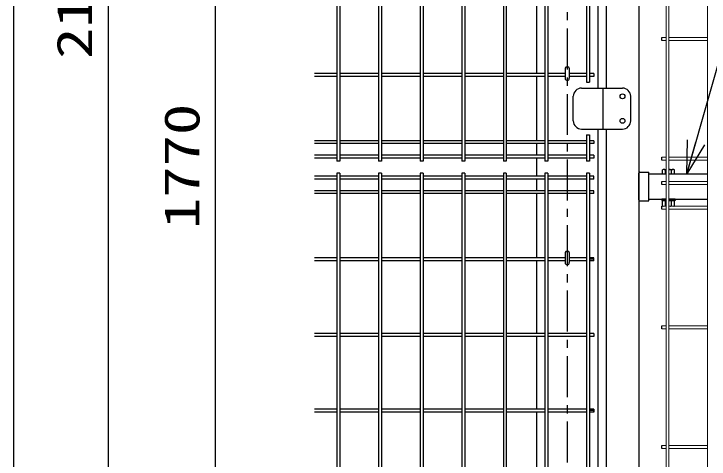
# Model space of a CAD drawing. Units: millimetres, scale not verified. Extents: x -6299 to 6301, y -4454 to 4456.
# Drawn here: x -5179 to -4330, y -520 to 24 of the extents above; entities that cross this region are included whole.
import ezdxf
from ezdxf.enums import TextEntityAlignment as Align

# ---------------------------------------------------------------- set-up
doc = ezdxf.new("R2010")
doc.units = ezdxf.units.MM
doc.header["$LTSCALE"] = 20
doc.linetypes.add('USER1', pattern=[4, 2.5, -0.5, 0.5, -0.5])
for name, color, linetype, lineweight in [('0-2_0', 4, 'Continuous', 25), ('0-5_LAYER04', 7, 'Continuous', 25), ('0-6_実線', 7, 'Continuous', 25), ('0-A_LAYER12', 3, 'Continuous', 25), ('0-E_LAYER05', 4, 'Continuous', 25)]:
    doc.layers.add(name, color=color, linetype=linetype, lineweight=lineweight)
doc.styles.add('ＭＳ ゴシック', font='')
doc.styles.get('ＭＳ ゴシック').set_extended_font_data('MS Gothic')

# ---------------------------------------------------------------- blocks, each defined once
blk = doc.blocks.new('_Open30')
at = {"layer": '0-2_0', "color": 2}
blk.add_line((0, 0), (-20, 0), dxfattribs=at)
blk.add_lwpolyline([(-20, 5.36), (0, 0), (-20, -5.36)], dxfattribs=at)

msp = doc.modelspace()

# ---------------------------------------------------------------- linework, layer by layer
at = {"layer": '0-2_0', "color": 7, "linetype": 'USER1'}
msp.add_line((-4503.15, 1126.25), (-4503.15, -1378.06), dxfattribs=at)
at = {"layer": '0-2_0', "color": 2}
for p, q in [((-5178.63, -1040.56), (-5178.63, 1094.44)), ((-5063.58, 1094.44), (-5063.58, -1010.56)), ((-4932.39, -1010.56), (-4932.39, 684.44))]:
    msp.add_line(p, q, dxfattribs=at)
at = {"layer": '0-2_0', "lineweight": 15}
for p, q in [((-4382.47, 720.14), (-4382.47, -1046.26)), ((-4378.87, 720.14), (-4378.87, -1046.26)), ((-4331.7, 720.14), (-4331.7, -1046.26)), ((-4382.47, -4.66), (-4387.67, -4.66)), ((-4382.47, -8.26), (-4387.67, -8.26)), ((-4331.7, -4.66), (-4378.87, -4.66)), ((-4331.7, -8.26), (-4378.87, -8.26)), ((-4382.47, -150.76), (-4387.67, -150.76)), ((-4331.7, -150.76), (-4378.87, -150.76)), ((-4382.47, -154.36), (-4387.67, -154.36)), ((-4331.7, -154.36), (-4378.87, -154.36)), ((-4382.47, -180.76), (-4387.67, -180.76)), ((-4382.47, -184.36), (-4387.67, -184.36)), ((-4331.7, -180.76), (-4378.87, -180.76)), ((-4331.7, -184.36), (-4378.87, -184.36)), ((-4382.47, -210.76), (-4387.67, -210.76)), ((-4331.7, -210.76), (-4378.87, -210.76)), ((-4382.47, -214.36), (-4387.67, -214.36)), ((-4331.7, -214.36), (-4378.87, -214.36)), ((-4382.47, -356.86), (-4387.67, -356.86)), ((-4382.47, -360.46), (-4387.67, -360.46)), ((-4331.7, -356.86), (-4378.87, -356.86)), ((-4331.7, -360.46), (-4378.87, -360.46)), ((-4382.47, -502.96), (-4387.67, -502.96)), ((-4382.47, -506.56), (-4387.67, -506.56)), ((-4331.7, -502.96), (-4378.87, -502.96)), ((-4331.7, -506.56), (-4378.87, -506.56))]:
    msp.add_line(p, q, dxfattribs=at)
at = {"layer": '0-2_0', "color": 7}
for p, q in [((-4465.65, 173.7), (-4465.65, -66.55)), ((-4540.65, 40.01), (-4540.65, -48.76)), ((-4505.75, -42.28), (-4505.75, -54.56)), ((-4500.55, -42.28), (-4500.55, -54.56)), ((-4540.65, -52.36), (-4540.65, -130.74)), ((-4465.65, -116.55), (-4465.65, -1378.06)), ((-4540.65, -134.34), (-4540.65, -148.36)), ((-4540.65, -151.96), (-4540.65, -174.16)), ((-4414.45, -169.11), (-4403.65, -169.11)), ((-4386.72, -171.06), (-4386.72, -166.38)), ((-4384.9, -165.84), (-4382.47, -165.84)), ((-4383.08, -171.06), (-4383.08, -166.38)), ((-4378.87, -165.84), (-4373.99, -165.84)), ((-4375.81, -171.06), (-4375.81, -166.38)), ((-4372.17, -171.06), (-4372.17, -166.38)), ((-4540.65, -177.76), (-4540.65, -191.79)), ((-4415.65, -202.81), (-4415.65, -170.31)), ((-4403.65, -171.06), (-4382.47, -171.06)), ((-4386.72, -171.06), (-4382.47, -171.06)), ((-4378.87, -171.06), (-4331.7, -171.06)), ((-4378.87, -171.06), (-4372.17, -171.06)), ((-4540.65, -195.39), (-4540.65, -273.76)), ((-4403.65, -202.06), (-4382.47, -202.06)), ((-4386.72, -203.66), (-4382.47, -203.66)), ((-4386.72, -210.45), (-4386.72, -203.66)), ((-4383.08, -210.45), (-4383.08, -203.66)), ((-4378.87, -202.06), (-4331.7, -202.06)), ((-4378.87, -203.66), (-4372.17, -203.66)), ((-4375.81, -210.45), (-4375.81, -203.66)), ((-4372.17, -210.45), (-4372.17, -203.66)), ((-4505.75, -267.28), (-4505.75, -279.56)), ((-4500.55, -267.28), (-4500.55, -279.56)), ((-4540.65, -277.36), (-4540.65, -366.14)), ((-4540.65, -369.74), (-4540.65, -458.51)), ((-4540.65, -462.11), (-4540.65, -577.51))]:
    msp.add_line(p, q, dxfattribs=at)
at = {"layer": '0-2_0'}
for p, q in [((-4387.67, -8.26), (-4387.67, -4.66)), ((-4387.67, -154.36), (-4387.67, -150.76)), ((-4387.67, -184.36), (-4387.67, -180.76)), ((-4387.67, -214.36), (-4387.67, -210.76)), ((-4387.67, -360.46), (-4387.67, -356.86)), ((-4387.67, -506.56), (-4387.67, -502.96))]:
    msp.add_line(p, q, dxfattribs=at)
at = {"layer": '0-2_0', "color": 7}
msp.add_lwpolyline([(-4414.45, -204.01), (-4403.65, -204.01), (-4403.65, -169.11)], dxfattribs=at)
for centre, radius, start, end in [((-4503.15, -54.56), 2.6, 180, 0), ((-4414.45, -170.31), 1.2, 90, 180), ((-4384.9, -169.19), 3.35, 57.13278, 122.86722), ((-4379.45, -178.44), 12.6, 103.86682, 106.77865), ((-4379.45, -178.44), 12.6, 73.22135, 87.3586), ((-4373.99, -169.19), 3.35, 57.13278, 122.86722), ((-4414.45, -202.81), 1.2, 180, 270), ((-4384.9, -207.64), 3.35, 237.13278, 248.98269), ((-4384.9, -207.64), 3.35, 291.01731, 302.86722), ((-4379.45, -198.39), 12.6, 253.22135, 256.13318), ((-4379.45, -198.39), 12.6, 280.79417, 286.77865), ((-4373.99, -207.64), 3.35, 237.13278, 248.98269), ((-4373.99, -207.64), 3.35, 291.01731, 302.86722), ((-4503.15, -279.56), 2.6, 180, 0)]:
    msp.add_arc(centre, radius, start, end, dxfattribs=at)
for centre in [(-4503.15, -42.28), (-4503.15, -267.28)]:
    msp.add_ellipse(centre, major_axis=(-2.6, 0), ratio=0.601815, start_param=3.141593, end_param=6.283185, dxfattribs=at)
at = {"layer": '0-5_LAYER04'}
for p, q in [((-4415.65, 1141.89), (-4415.65, -1048.07)), ((-4455.65, 173.7), (-4455.65, -66.55)), ((-4485.65, -66.55), (-4435.65, -66.55)), ((-4459.15, -116.55), (-4459.15, -66.55)), ((-4495.65, -106.55), (-4495.65, -76.55)), ((-4425.65, -106.55), (-4425.65, -76.55)), ((-4485.65, -116.55), (-4435.65, -116.55)), ((-4455.65, -116.55), (-4455.65, -1048.07))]:
    msp.add_line(p, q, dxfattribs=at)
for centre in [(-4435.65, -76.55), (-4435.65, -106.55)]:
    msp.add_circle(centre, 3, dxfattribs=at)
for centre, start, end in [((-4485.65, -76.55), 90, 180.00001), ((-4435.65, -76.55), 0, 90), ((-4485.65, -106.55), 180.00001, 270), ((-4435.65, -106.55), 270, 0.00001)]:
    msp.add_arc(centre, 10, start, end, dxfattribs=at)
at = {"layer": '0-6_実線'}
for p, q in [((-4387.45, -202.06), (-4387.45, -203.66)), ((-4382.47, -202.06), (-4387.45, -202.06)), ((-4382.47, -203.66), (-4387.45, -203.66)), ((-4371.45, -202.06), (-4378.87, -202.06)), ((-4371.45, -203.66), (-4378.87, -203.66)), ((-4371.45, -202.06), (-4371.45, -203.66))]:
    msp.add_line(p, q, dxfattribs=at)
at = {"layer": '0-A_LAYER12', "color": 7}
msp.add_lwpolyline([(-3748.77, 19.15), (-4303.11, 19.15), (-4356.69, -169.15)], dxfattribs=at)
at = {"layer": '0-E_LAYER05'}
for p, q in [((-4784.18, 721.94), (-4784.18, -155.56)), ((-4780.58, 721.94), (-4780.58, -155.56)), ((-4733.41, 721.94), (-4733.41, -155.56)), ((-4729.81, 721.94), (-4729.81, -155.56)), ((-4682.64, 721.94), (-4682.64, -155.56)), ((-4679.04, 721.94), (-4679.04, -155.56)), ((-4631.87, 721.94), (-4631.87, -155.56)), ((-4628.27, 721.94), (-4628.27, -155.56)), ((-4581.1, 721.94), (-4581.1, -155.56)), ((-4577.5, 721.94), (-4577.5, -155.56)), ((-4530.33, 721.94), (-4530.33, -155.56)), ((-4526.73, 721.94), (-4526.73, -155.56)), ((-4479.56, 142.99), (-4479.56, -59.36)), ((-4475.96, 142.99), (-4475.96, -59.36)), ((-4784.18, -48.76), (-4811.84, -48.76)), ((-4733.41, -48.76), (-4780.58, -48.76)), ((-4682.64, -48.76), (-4729.81, -48.76)), ((-4631.87, -48.76), (-4679.04, -48.76)), ((-4581.1, -48.76), (-4628.27, -48.76)), ((-4530.33, -48.76), (-4577.5, -48.76)), ((-4505.75, -48.76), (-4526.73, -48.76)), ((-4479.56, -48.76), (-4500.55, -48.76)), ((-4470.76, -48.76), (-4475.96, -48.76)), ((-4470.76, -48.76), (-4470.76, -52.36)), ((-4784.18, -52.36), (-4811.84, -52.36)), ((-4733.41, -52.36), (-4780.58, -52.36)), ((-4682.64, -52.36), (-4729.81, -52.36)), ((-4631.87, -52.36), (-4679.04, -52.36)), ((-4581.1, -52.36), (-4628.27, -52.36)), ((-4530.33, -52.36), (-4577.5, -52.36)), ((-4505.75, -52.36), (-4526.73, -52.36)), ((-4479.56, -52.36), (-4500.55, -52.36)), ((-4479.56, -59.36), (-4475.96, -59.36)), ((-4479.56, -59.36), (-4475.96, -59.36)), ((-4470.76, -52.36), (-4475.96, -52.36)), ((-4479.56, -123.74), (-4479.56, -155.56)), ((-4479.56, -123.74), (-4475.96, -123.74)), ((-4475.96, -123.74), (-4475.96, -155.56)), ((-4784.18, -130.74), (-4811.84, -130.74)), ((-4784.18, -134.34), (-4811.84, -134.34)), ((-4733.41, -130.74), (-4780.58, -130.74)), ((-4733.41, -134.34), (-4780.58, -134.34)), ((-4682.64, -130.74), (-4729.81, -130.74)), ((-4682.64, -134.34), (-4729.81, -134.34)), ((-4631.87, -130.74), (-4679.04, -130.74)), ((-4631.87, -134.34), (-4679.04, -134.34)), ((-4581.1, -130.74), (-4628.27, -130.74)), ((-4581.1, -134.34), (-4628.27, -134.34)), ((-4530.33, -130.74), (-4577.5, -130.74)), ((-4530.33, -134.34), (-4577.5, -134.34)), ((-4479.56, -130.74), (-4526.73, -130.74)), ((-4479.56, -134.34), (-4526.73, -134.34)), ((-4470.76, -130.74), (-4475.96, -130.74)), ((-4470.76, -134.34), (-4475.96, -134.34)), ((-4470.76, -130.74), (-4470.76, -134.34)), ((-4784.18, -148.36), (-4811.84, -148.36)), ((-4784.18, -151.96), (-4811.84, -151.96)), ((-4733.41, -148.36), (-4780.58, -148.36)), ((-4733.41, -151.96), (-4780.58, -151.96)), ((-4682.64, -148.36), (-4729.81, -148.36)), ((-4682.64, -151.96), (-4729.81, -151.96)), ((-4631.87, -148.36), (-4679.04, -148.36)), ((-4631.87, -151.96), (-4679.04, -151.96)), ((-4581.1, -148.36), (-4628.27, -148.36)), ((-4581.1, -151.96), (-4628.27, -151.96)), ((-4530.33, -148.36), (-4577.5, -148.36)), ((-4530.33, -151.96), (-4577.5, -151.96)), ((-4479.56, -148.36), (-4526.73, -148.36)), ((-4479.56, -151.96), (-4526.73, -151.96)), ((-4470.76, -148.36), (-4475.96, -148.36)), ((-4470.76, -151.96), (-4475.96, -151.96)), ((-4470.76, -148.36), (-4470.76, -151.96)), ((-4780.58, -155.56), (-4784.18, -155.56)), ((-4729.81, -155.56), (-4733.41, -155.56)), ((-4679.04, -155.56), (-4682.64, -155.56)), ((-4628.27, -155.56), (-4631.87, -155.56)), ((-4577.5, -155.56), (-4581.1, -155.56)), ((-4526.73, -155.56), (-4530.33, -155.56)), ((-4475.96, -155.56), (-4479.56, -155.56)), ((-4784.18, -174.16), (-4811.84, -174.16)), ((-4784.18, -177.76), (-4811.84, -177.76)), ((-4784.18, -170.56), (-4784.18, -1048.06)), ((-4780.58, -170.56), (-4784.18, -170.56)), ((-4780.58, -170.56), (-4780.58, -1048.06)), ((-4733.41, -174.16), (-4780.58, -174.16)), ((-4733.41, -177.76), (-4780.58, -177.76)), ((-4733.41, -170.56), (-4733.41, -1048.06)), ((-4729.81, -170.56), (-4733.41, -170.56)), ((-4729.81, -170.56), (-4729.81, -1048.06)), ((-4682.64, -174.16), (-4729.81, -174.16)), ((-4682.64, -177.76), (-4729.81, -177.76)), ((-4682.64, -170.56), (-4682.64, -1048.06)), ((-4679.04, -170.56), (-4682.64, -170.56)), ((-4679.04, -170.56), (-4679.04, -1048.06)), ((-4631.87, -174.16), (-4679.04, -174.16)), ((-4631.87, -177.76), (-4679.04, -177.76)), ((-4631.87, -170.56), (-4631.87, -1048.06)), ((-4628.27, -170.56), (-4631.87, -170.56)), ((-4628.27, -170.56), (-4628.27, -1048.06)), ((-4581.1, -174.16), (-4628.27, -174.16)), ((-4581.1, -177.76), (-4628.27, -177.76)), ((-4581.1, -170.56), (-4581.1, -1048.06)), ((-4577.5, -170.56), (-4581.1, -170.56)), ((-4577.5, -170.56), (-4577.5, -1048.06)), ((-4530.33, -174.16), (-4577.5, -174.16)), ((-4530.33, -177.76), (-4577.5, -177.76)), ((-4530.33, -170.56), (-4530.33, -1048.06)), ((-4526.73, -170.56), (-4530.33, -170.56)), ((-4526.73, -170.56), (-4526.73, -1048.06)), ((-4479.56, -174.16), (-4526.73, -174.16)), ((-4479.56, -177.76), (-4526.73, -177.76)), ((-4479.56, -170.56), (-4479.56, -1048.06)), ((-4475.96, -170.56), (-4479.56, -170.56)), ((-4475.96, -170.56), (-4475.96, -1048.06)), ((-4470.76, -174.16), (-4475.96, -174.16)), ((-4470.76, -177.76), (-4475.96, -177.76)), ((-4470.76, -177.76), (-4470.76, -174.16)), ((-4784.18, -191.79), (-4811.84, -191.79)), ((-4733.41, -191.79), (-4780.58, -191.79)), ((-4682.64, -191.79), (-4729.81, -191.79)), ((-4631.87, -191.79), (-4679.04, -191.79)), ((-4581.1, -191.79), (-4628.27, -191.79)), ((-4530.33, -191.79), (-4577.5, -191.79)), ((-4479.56, -191.79), (-4526.73, -191.79)), ((-4784.18, -195.39), (-4811.84, -195.39)), ((-4733.41, -195.39), (-4780.58, -195.39)), ((-4682.64, -195.39), (-4729.81, -195.39)), ((-4631.87, -195.39), (-4679.04, -195.39)), ((-4581.1, -195.39), (-4628.27, -195.39)), ((-4530.33, -195.39), (-4577.5, -195.39)), ((-4479.56, -195.39), (-4526.73, -195.39)), ((-4470.76, -195.39), (-4475.96, -195.39)), ((-4784.18, -273.76), (-4811.84, -273.76)), ((-4784.18, -277.36), (-4811.84, -277.36)), ((-4733.41, -273.76), (-4780.58, -273.76)), ((-4733.41, -277.36), (-4780.58, -277.36)), ((-4682.64, -273.76), (-4729.81, -273.76)), ((-4682.64, -277.36), (-4729.81, -277.36)), ((-4631.87, -273.76), (-4679.04, -273.76)), ((-4631.87, -277.36), (-4679.04, -277.36)), ((-4581.1, -273.76), (-4628.27, -273.76)), ((-4581.1, -277.36), (-4628.27, -277.36)), ((-4530.33, -273.76), (-4577.5, -273.76)), ((-4530.33, -277.36), (-4577.5, -277.36)), ((-4505.75, -273.76), (-4526.73, -273.76)), ((-4505.75, -277.36), (-4526.73, -277.36)), ((-4479.56, -273.76), (-4500.55, -273.76)), ((-4479.56, -277.36), (-4500.55, -277.36)), ((-4470.76, -273.76), (-4475.96, -273.76)), ((-4470.76, -275.56), (-4475.96, -275.56)), ((-4470.76, -277.36), (-4475.96, -277.36)), ((-4470.76, -277.36), (-4470.76, -273.76)), ((-4784.18, -366.14), (-4811.84, -366.14)), ((-4784.18, -369.74), (-4811.84, -369.74)), ((-4733.41, -366.14), (-4780.58, -366.14)), ((-4733.41, -369.74), (-4780.58, -369.74)), ((-4682.64, -366.14), (-4729.81, -366.14)), ((-4682.64, -369.74), (-4729.81, -369.74)), ((-4631.87, -366.14), (-4679.04, -366.14)), ((-4631.87, -369.74), (-4679.04, -369.74)), ((-4581.1, -366.14), (-4628.27, -366.14)), ((-4581.1, -369.74), (-4628.27, -369.74)), ((-4530.33, -366.14), (-4577.5, -366.14)), ((-4530.33, -369.74), (-4577.5, -369.74)), ((-4479.56, -366.14), (-4526.73, -366.14)), ((-4479.56, -369.74), (-4526.73, -369.74)), ((-4470.76, -366.14), (-4475.96, -366.14)), ((-4470.76, -369.74), (-4475.96, -369.74)), ((-4470.76, -366.14), (-4470.76, -369.74)), ((-4784.18, -458.51), (-4811.84, -458.51)), ((-4784.18, -462.11), (-4811.84, -462.11)), ((-4733.41, -458.51), (-4780.58, -458.51)), ((-4733.41, -462.11), (-4780.58, -462.11)), ((-4682.64, -458.51), (-4729.81, -458.51)), ((-4682.64, -462.11), (-4729.81, -462.11)), ((-4631.87, -458.51), (-4679.04, -458.51)), ((-4631.87, -462.11), (-4679.04, -462.11)), ((-4581.1, -458.51), (-4628.27, -458.51)), ((-4581.1, -462.11), (-4628.27, -462.11)), ((-4530.33, -458.51), (-4577.5, -458.51)), ((-4530.33, -462.11), (-4577.5, -462.11)), ((-4479.56, -458.51), (-4526.73, -458.51)), ((-4479.56, -462.11), (-4526.73, -462.11)), ((-4470.76, -458.51), (-4475.96, -458.51)), ((-4470.76, -458.51), (-4475.96, -458.51)), ((-4470.76, -460.31), (-4475.96, -460.31)), ((-4470.76, -462.11), (-4475.96, -462.11)), ((-4470.76, -462.11), (-4475.96, -462.11)), ((-4470.76, -462.11), (-4470.76, -458.51)), ((-4470.76, -458.51), (-4470.76, -462.11))]:
    msp.add_line(p, q, dxfattribs=at)
msp.add_lwpolyline([(-4470.76, -195.39), (-4470.76, -191.79), (-4475.96, -191.79)], dxfattribs=at)

# ---------------------------------------------------------------- block references
at = {"layer": '0-A_LAYER12', "xscale": 2, "yscale": 2, "rotation": 253.55542}
msp.add_blockref('_Open30', (-4357.25, -171.06), dxfattribs=at)

# ---------------------------------------------------------------- texts
at = {"layer": '0-2_0', "color": 3, "style": 'ＭＳ ゴシック', "width": 1.3}
for s, p in [('2180', (-5070.25, -30.92)), ('1770', (-4939.07, -238.65))]:
    msp.add_text(s, height=43.26, rotation=90, dxfattribs=at).set_placement(p, align=Align.BOTTOM_LEFT)

doc.saveas('drawing.dxf')
